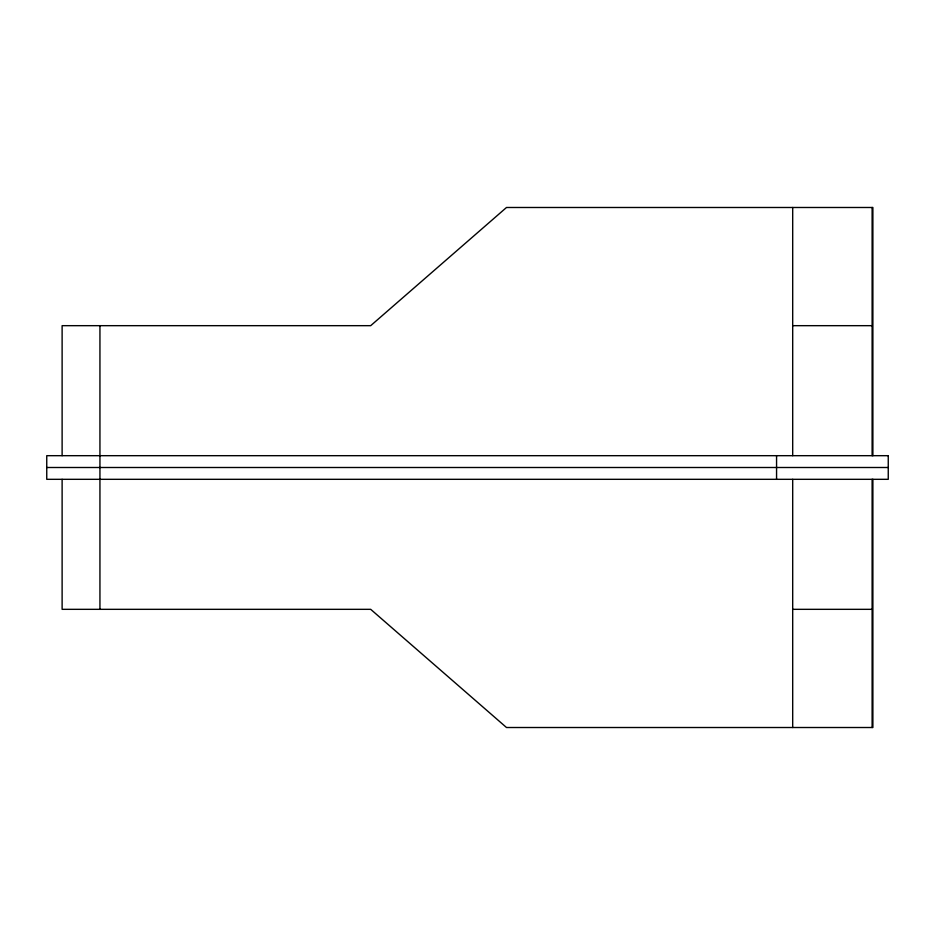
<?xml version="1.0" encoding="UTF-8"?>
<svg xmlns="http://www.w3.org/2000/svg" width="935" height="935" viewBox="0 0 935 935"><rect width="100%" height="100%" fill="white"/><g stroke="black" fill="none" stroke-linecap="round" stroke-linejoin="round"><path stroke-width="1.4" d="M792.693 325.672L872.121 325.672M46.75 467.5L888.25 467.5M792.693 609.328L872.121 609.328M872.881 455.684L872.881 207.488L506.501 207.488L370.692 325.672L62.119 325.672L62.119 455.684M872.881 479.316L872.881 727.512L506.501 727.512L370.692 609.328L62.119 609.328L62.119 479.316M872.121 207.488L872.121 455.684M872.121 479.316L872.121 727.512M792.693 207.488L792.693 455.684M792.693 479.316L792.693 727.512M776.564 455.684L776.564 479.316M99.94 325.672L99.94 609.328M888.25 455.684L46.75 455.684L46.75 479.316L888.25 479.316L888.25 455.684"/></g></svg>
